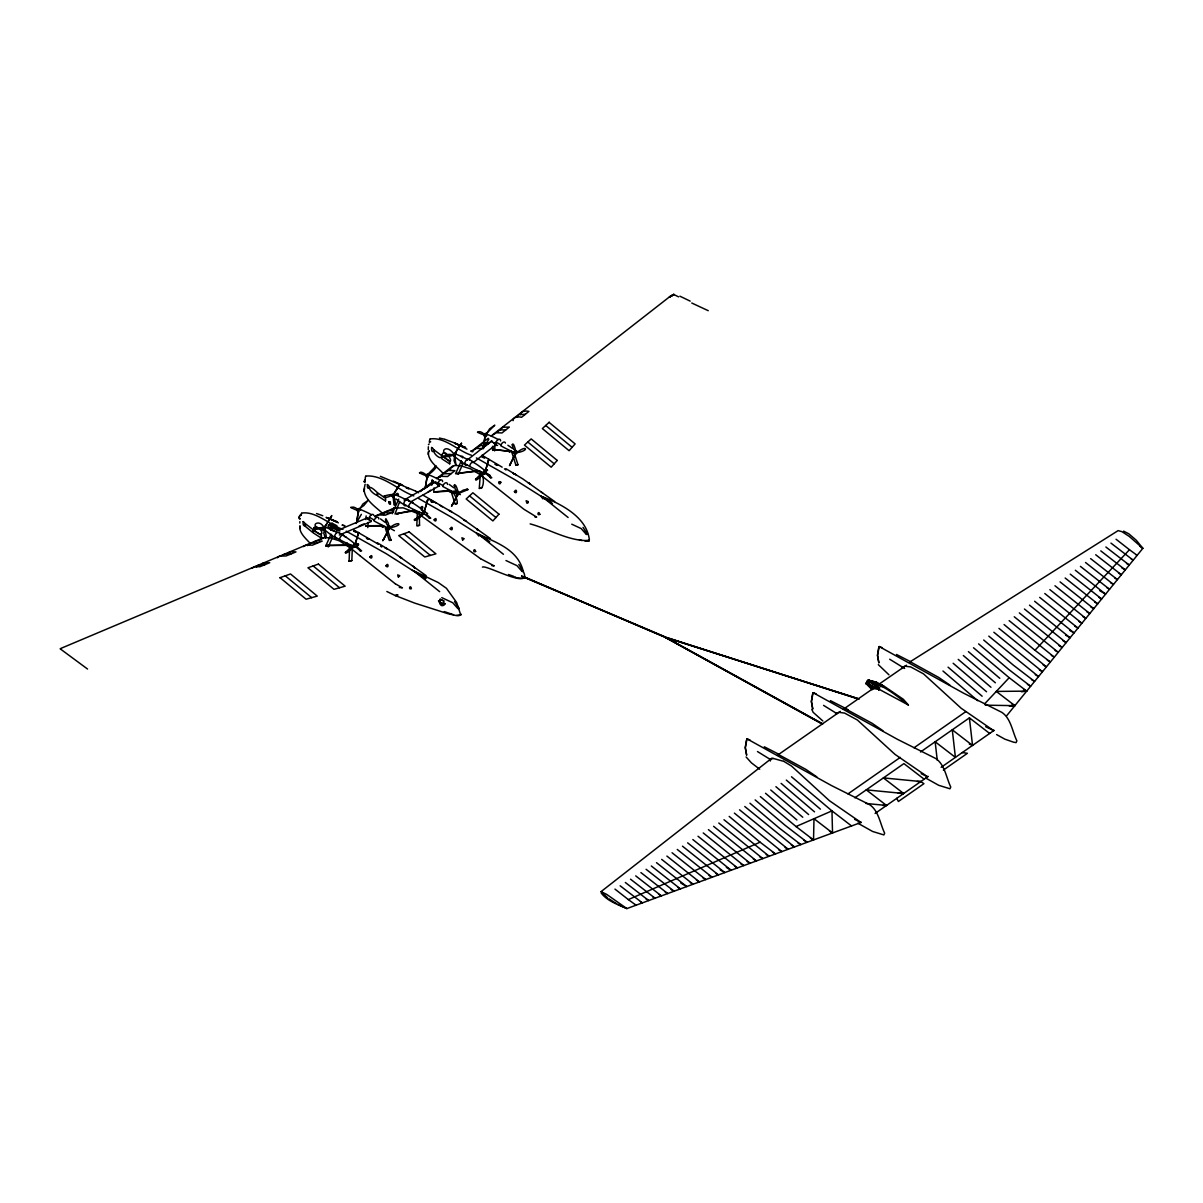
<?xml version="1.0" encoding="UTF-8"?>
<svg xmlns="http://www.w3.org/2000/svg" width="1203" height="1203" viewBox="0 0 1203 1203"><rect width="100%" height="100%" fill="white"/><g stroke="black" fill="none" stroke-linecap="round" stroke-linejoin="round"><path stroke-width="1.5" d="M589.124 539.891L589.244 540.914L585.109 541.275M443.636 605.32L443.636 603.861L445.11 603.695L441.621 603.094C436.163 600.207 440.704 600.402 439.817 603.801L441.561 605.575L443.636 605.32L441.787 605.44L438.569 600.853L441.591 604.237L445.05 603.726L443.546 603.455L443.787 600.959L440.118 599.365L443.787 600.959M332.013 526.237C332.825 524.854 335.036 526.764 332.69 526.478C331.096 524.779 335.817 525.846 333.472 528.087M339.336 535.019L371.261 521.531L366.99 518.072L368.298 519.17M428.268 449.681L428.343 446.749M496.508 432.373L500.162 429.817L505.681 429.997M256.299 567.335L258.54 564.884L264.81 564.703M440.148 477.005L443.065 473.817L451.245 473.591M480.057 445.727L482.614 442.915L489.801 442.719L487.35 444.674M500.313 429.967L502.674 427.26L509.35 427.065L502.012 432.945L496.418 432.749L493.035 434.779M516.734 416.975L518.974 414.524L525.245 414.343M868.16 681.454C870.837 674.943 861.619 691.139 868.596 680.116L883.573 685.83L903.363 699.319L908.415 705.018L878.852 689.154M299.818 523.079L299.863 521.606M365.126 484.238L364.088 489.14C364.389 500.523 376.539 507.185 383.727 514.508M309.231 542.327C305.231 538.027 298.585 532.072 300.058 525.952M334.163 527.711C331.396 531.455 324.705 526.042 330.569 524.087M339.141 532.749L344.299 536.117A116.631 82.466 -15 0 1 355.291 544.282A1.609 0.932 -60 0 0 353.607 544.448A1.609 0.932 -60 0 0 353.381 546.658C356.389 545.41 343.216 556.824 345.817 551.891M442.734 473.005C437.291 466.914 427.952 461.23 428.313 452.057L429.351 450.704M299.788 528.553L299.863 526.222M364.028 491.471L364.569 488.508M428.253 454.388L428.659 451.606M429.471 442.313L429.546 440.539A5.624 3.248 60 0 1 429.621 440.012A6.496 3.744 60 0 1 429.772 439.531L429.937 439.17M335.321 527.335L333.787 526.794L333.487 528.388M349.096 561.23L349.757 544.703L352.359 547.365L351.832 560.583L349.081 561.245L351.832 560.583M417.366 512.057L416.809 525.861L419.546 525.32L419.276 511.892M435.832 466.132L428.433 473.756C429.381 475.501 439.832 464.373 435.185 466.584M479.275 488.478L480.493 471.892M479.456 488.448C484.794 489.095 484.117 474.824 480.884 472.253M301.051 515.38L301.081 514.689A5.624 3.248 60 0 1 301.171 514.162A6.496 3.744 60 0 1 301.306 513.696L301.487 513.335M365.276 478.298L365.306 477.606A5.624 3.248 60 0 1 365.396 477.095A6.496 3.744 60 0 1 365.532 476.614L365.712 476.253M440.027 601.786L440.118 599.365L439.892 601.861M365.246 479.17L364.674 481.26L364.81 479.907M443.456 605.38L443.636 603.861M353.396 546.989L349.802 548.342L345.276 552.493M475.997 478.734C473.576 484.283 486.418 470.824 483.696 474.012M484.824 470.854L486.057 469.471L487.486 470.193M427.005 477.245L425.215 488.223L427.215 476.674L426.629 477.426M365.923 519.591L366.133 515.922M367.817 527.651L368.133 522.373M431.787 485.2L432.103 479.847M433.802 491.245L433.997 487.907M492.523 446.313L492.719 450.448M494.628 450.914L494.959 445.351M371.201 520.869L369.201 519.726M321.291 538.072L313.427 533.004L313.637 530.042L321.472 535.546L321.381 536.809M377.005 495.275L377.201 492.493C366.148 481.546 367.757 491.035 376.99 495.441M385.516 500.989L377.652 495.922L377.877 492.959L385.697 498.463L385.531 500.824M449.742 463.907L441.877 458.839L441.982 457.531M433.997 449.877L441.441 455.396C442.614 461.696 432.148 453.396 433.997 449.907M321.306 537.906L321.366 536.959M322.464 528.433C325.833 525.26 301.502 532.418 322.66 528.087M442.163 455.05C459.32 472.493 445.531 446.072 442.223 454.313M449.757 463.741L449.937 461.381L442.102 455.892L441.997 457.32M385.516 519.636L386.419 523.591L388.825 527.17L388.404 523.32L385.862 518.734L385.577 520.252M457.366 492.222C459.351 494.433 455.245 481.35 454.313 485.756M515.636 451.185C516.478 454.072 513.531 440.238 512.298 445.08M391.005 527.2L390.855 526.899C399.005 520.704 403.561 524.839 391.652 527.515M517.531 452.102C526.944 444.554 529.47 450.779 517.095 452.629L517.576 452.358M321.622 533.606C321.772 535.756 312.78 531.26 313.818 528.072M328.765 546.087L325.998 545.485L350.945 545.32M487.486 470.208L485.576 471.606M333.426 525.876L332.178 525.756L333.336 526.132M871.934 686.116L866.566 682.432L867.874 680.432C883.167 685.048 896.13 695.139 908.4 705.033M867.934 682.026C867.649 681.379 866.371 682.387 869.228 680.402C868.596 683.274 868.355 679.018 868.04 681.424M330.915 529.952L331.186 529.109L331.802 529.801M358.569 532.553L358.283 534.012M488.719 459.305L488.478 460.839M324.058 529.621C323.908 525.771 328.269 540.553 324.915 537.275M393.682 496.508L393.576 495.982M454.749 456.057L455.997 465.26L454.042 460.614L454.659 455.531A1.594 0.917 -60 0 1 453.155 455.726A1.594 0.917 -60 0 1 454.012 453.516A1.594 0.917 -60 0 1 455.335 454.027M875.814 682.056L877.634 684.026M880.641 685.605L874.265 682.537L872.927 684.056M867.318 681.169L879.573 687.439L871.784 686.086L871.634 688.507L878.822 689.154M321.637 533.515C323.442 530.087 314.359 524.794 313.833 527.952M479.952 471.591L482.553 474.298M390.374 527.786L390.975 526.959M459.576 493.05L468.223 489.546L466.779 489.245M516.042 453.32L516.328 452.764M332.449 528.192L332.269 529.485L333.757 526.628M357.892 511.982L358.404 511.801M484.614 436.809L485.125 436.629M485.335 435.26L485.501 434.163M858.972 698.883L665.154 637.334L523.546 576.598M810.401 838.085L813.529 839.95L813.995 818.702L832.536 832.957L831.965 810.882L791.499 776.777M414.494 568.252L414.403 567.485M483.561 446.403L484.989 436.569L483.215 447.546L483.726 445.591M427.561 500.553L427.651 499.756L424.208 511.726L427.561 500.553L427.396 501.305M357.005 520.749L356.84 521.561L358.268 511.726L356.689 522.207M425.561 487.08L425.742 486.268M333.321 527.997L339.863 531.049M350.72 507.32C363.336 514.478 355.141 504.839 351.065 507.621M477.441 432.163C490.824 439.005 479.862 428.915 477.786 432.448M665.154 637.334L822.371 724.116M358.449 533.26L355.096 544.433A1.594 0.917 -60 0 0 353.862 546.478A1.594 0.917 -60 0 0 355.276 546.794M488.629 460.102L485.275 471.275L488.749 459.396M441.621 603.094L441.591 604.237M415.501 510.613L396.539 513.666M384.028 496.042C403.155 491.004 381.968 501.019 384.584 495.786M393.306 495.26L393.216 494.794M452.659 455.275C455.967 454.208 441.997 458.854 445.666 455.335M424.494 512.403L423.907 513.32M332.103 526.207L333.772 526.463M378.81 518.929A3.429 1.985 -60 0 0 377.02 517.26A3.429 1.985 -60 0 0 374.283 520.132L374.043 520.944A116.631 47.609 11.6 0 0 387.501 527.681M447.531 484.433A3.429 1.985 -60 0 0 445.742 482.779A3.429 1.985 -60 0 0 443.02 485.651L442.764 486.463A116.631 47.609 11.6 0 0 456.238 493.185M505.44 443.08A3.429 1.985 -60 0 0 503.425 442.208A3.429 1.985 -60 0 0 501.004 444.975L500.764 445.787A116.631 47.609 11.6 0 0 514.222 452.508M460.899 614.056L459.02 615.65L456.659 615.44M589.365 539.891C586.974 517.741 562.778 504.478 540.809 496.072L543.019 498.929M866.446 683.56L866.596 682.236L866.386 683.379L871.513 688.281M878.927 689.815L879.213 688.898L874.01 687.86L872.205 688.296L873.092 688.808M513.2 451.832L492.674 449.32M367.877 526.328L365.637 525.846L381.441 526.237M333.547 526.914L332.584 526.794M541.245 492.012L542.688 493.019M325.697 546.222L331.005 534.192M328.254 546.959L332.494 537.35L331.411 534.568M392.253 513.726L398.704 499.125M394.99 514.057L399.727 501.335M455.576 473.741L461.2 461.035M458.253 474.223L462.584 464.418L461.591 461.441M358.539 532.463L355.351 543.681M515.846 465.02L517.952 464.674L515.846 465.02L511.516 451.305M483.561 473.531L479.335 475.636L475.471 479.335M527.982 502.704L528.132 501.816M866.746 682.281L871.799 686.176L874.16 682.552L875.829 681.996L882.626 685.319M871.889 686.116L872.822 684.026L881.047 685.845L875.829 681.936L867.98 680.432M878.656 690.176L879.664 688.071M333.757 527.741C335.457 525.756 331.051 528.854 332.629 527.275M515.335 454.689L515.275 453.892L509.516 465.606L515.095 454.584M457.967 491.816L455.411 489.666L454.238 485.155M425.832 475.305L426.178 474.659M483.862 434.509L484.207 434.072M388.449 529.771L382.795 540.764L383.802 539.094M383.381 539.846L388.945 529.215L388.434 529.771M452.102 505.365L457.666 494.734L451.531 506.283L452.523 504.598M510.102 464.689L510.523 463.922M872.13 689.124L867.378 684.642L868.235 684.312M877.017 682.507L869.408 680.357L869.739 681.169M882.205 685.184L879.363 684.131M331.306 516.523L331.802 515.561L324.96 526.734L331.306 516.523L330.87 517.275M399.982 484.568C402.825 479.441 392.118 495.997 394.464 493.41M461.05 444.118C463.817 439.005 453.456 455.32 455.546 452.96M356.028 523.531L361.366 514.343M483.215 448.809L488.869 439.095M400.419 483.817L394.238 493.26M461.501 443.366L455.456 452.869M330.9 529.756L331.577 530.042M451.606 455.516C437.501 455.11 444.674 442.133 453.351 453.305M286.931 553.801L290.359 551.711L295.968 551.906L286.119 555.951L279.442 556.132L277.382 557.741M450.463 468.223L450.478 469.937M261.096 564.854L261.758 563.951M307.412 545.621L311.351 542.944L317.276 543.139M423.712 489.23L428.403 486.057M443.952 473.396L448.328 470.433L454.914 470.644L447.576 476.523L440.839 476.298L437.291 478.087M476.268 448.133L480.208 445.456L486.132 445.651M450.478 468.193L454.644 465.471L460.253 465.696M323.697 528.914L322.78 530.237L320.284 528.809M364.96 480.974L364.208 481.771L364.735 479.862M867.874 681.078L868.355 680.462M868.025 681.048L868.506 680.176M1006.58 715.845L1142.85 548.342L1136.279 540.237L1128.805 533.816L1123.602 531.14M414.388 519.786C413.576 522.854 424.403 514.358 422.418 513.876L414.388 519.786L414.93 519.185M303.397 546.568L306.494 544.974L312.359 545.17L322.193 541.124L317.878 540.718L313.788 541.876M251.803 568.387L254.856 566.568L259.878 566.733L269.728 562.688L262.465 563.335M420.328 491.561L421.772 490.147M472.824 450.569L476.463 448.388L482.463 448.584M867.092 681.169L867.889 680.477M391.712 495.155L391.637 495.621M452.809 454.779L448.99 454.313L445.095 455.591M462.508 457.772L462.584 456.328L460.809 456.523M329.036 525.004L328.464 526.012L331.998 523.215L336.93 525.756L335.051 527.004M364.208 481.771L365.141 480.734M984.595 703.89L1009.197 677.71L1026.7 691.124L1021.392 691.77M1004.054 624.522L1034.971 650.282L1129.467 549.726L1137.151 555.35L1136.008 554.673M428.433 444.689L429.185 443.907M527.967 502.719L527.079 502.974M512.237 444.478L513.395 448.99L515.786 451.155M872.1 689.785L866.822 684.327M359.983 508.779L362.885 504.027L368.088 500.343L363.892 505.501L359.772 508.433M428.704 474.283L428.644 474.162M486.704 433.606L489.606 428.854L494.809 425.17L486.553 433.366M549.26 422.193L542.358 428.569L569.094 450.689L575.124 443.907L549.079 422.358M391.937 509.561L394.058 508.162M330.509 524.132L328.509 525.982M320.99 539.155L324.118 537.606L330.103 537.876M282.645 555.184L285.517 553.741L291.036 553.921M374.75 516.734L378.404 514.899L385.411 515.14L393.607 511.771M384.358 512.734L388.088 510.854L392.539 510.689M334.133 527.741L335.051 526.989M329.757 524.313L330.254 523.937M454.659 455.531L454.253 456.463M428.027 492.177L430.463 490.222M467.02 460.238L491.847 440.644M473.035 462.764L496.388 444.343M422.629 514.463L422.539 513.937A1.609 0.932 -60 0 1 422.854 511.576A1.609 0.932 -60 0 1 424.433 511.892M607.575 897.784L601.019 891.649L772.025 758.025M420.328 491.275L432.133 482.057M436.569 478.599L452.809 465.922M472.057 450.945C475.606 452.96 467.486 450.493 472.057 450.945L488.253 438.283M491.2 435.967L669.876 296.57L674.176 294.419L669.485 296.961L673.74 294.464L678.597 296.885M459.696 492.478L463.2 490.147L467.411 489.17M777.288 755.394L840.326 711.379M843.393 709.244L874.01 687.86M878.897 684.266L906.46 665.214M848.01 793.89L900.28 757.394M914.024 747.785L965.859 711.605M854.852 797.83L903.904 763.604L924.16 779.198M920.521 751.995L969.407 717.86L989.663 733.454M875.107 813.439L928.19 776.386M941.137 767.334L994.144 730.326M943.363 770.1L967.407 753.304L962.295 752.567M301.773 513.064C316.028 510.989 329.682 525.004 342.96 529.41M365.892 476.057C382.87 474.538 398.193 490.268 413.802 495.892M430.118 438.975C444.719 436.674 457.982 450.93 471.426 455.245M909.949 661.891L1118.128 530.613L1121.978 531.681L1129.256 536.433L1142.85 548.342L1139.873 546.132M60.631 648.507L322.87 537.967M463.997 519.967L465.381 520.583M404.088 500.072L435.877 481.726M410.403 502.042L439.23 485.862L438.584 483.786M328.975 528.448L331.442 527.019L330.434 526.102M421.787 490.132L422.99 489.486M380.434 514.012L385.246 512.643L390.328 513.125M332.509 530.583L334.479 531.14M497.471 465.17L494.989 464.223L497.456 465.17M458.809 473.832L456.193 473.546L479.05 470.99M614.959 889.107L628.357 899.588L760.101 842.19L775.499 853.935L772.461 852.13M760.341 796.597L796.025 826.536L831.965 810.882L851.559 825.965M479.456 470.824L478.057 471.426M335.938 531.124L367.532 517.771M374.885 516.192L395.682 507.486M359.171 525.922L364.088 523.906M333.983 526.658L335.652 527.485M773.198 758.446L769.89 759.694L770.341 761.003M365.171 482.223L365.095 482.177M386.885 527.952L391.02 540.282L389.261 540.448L385.366 528.252M511.546 452.117L513.125 451.696M866.792 684.116L868.13 684.161M881.137 686.522L883.934 686.492M861.303 822.371L626.868 908.581C617.861 904.581 607.485 901.167 601.244 893.107M279.773 577.771L290.509 573.966L317.246 596.086L306.103 599.229L280.058 577.681M451.967 491.441C454.629 493.41 460.418 504.899 455.14 503.922M589.365 540.523L585.696 540.688M523.546 578.087C528.343 577.62 516.117 579.214 515.034 576.793M459.305 615.169L460.914 614.688M394.103 508.147L403.155 507.846L418.238 513.741M480.253 488.223L482.012 487.801M835.544 713.559L838.927 712.356L844.581 713.078L857.378 720.011L895.017 754.386L927.603 776.792L921.167 773.664M397.787 594.914L395.216 595.53L386.84 591.5M429.411 442.042L430.689 441.787M395.998 513.741L413.922 510.222M417.787 525.636L419.546 525.32M324.569 529.215L323.772 533.094L325.171 537.846M397.727 595.109L395.216 595.53L414.659 603.094L447.952 613.71L456.057 615.53L460.779 615.064L456.629 602.462L446.448 588.312L438.163 582.493L412.358 570.237M355.742 543.696L355.096 544.433A1.594 0.917 -60 0 1 356.073 545.425M455.531 503.606L457.14 503.606M601.019 891.649L606.673 894.37L626.868 908.581L617.665 904.295M458.057 473.26L476.568 470.929M583.034 527.38L587.485 534.312L586.342 534.448L581.184 528.583L571.756 524.192M482.403 567.124C486.238 564.372 533.185 591.064 523.245 571.395L522.102 571.53L516.959 565.651L505.967 560.538M454.569 601.545L459.02 608.477L457.877 608.613L452.734 602.733L441.742 597.62M390.058 540.177L391.336 540.162M448.914 491.065L434.118 492.207M1009.377 706.206L1014.866 705.665L996.31 691.424L1026.7 691.124L1023.573 689.259M433.757 491.937L448.629 490.463M910.175 661.74L938.686 677.439L949.904 685.109M843.694 707.86L872.16 723.334L882.972 730.732M344.614 536.493L345.938 537.004M325.998 545.485L349.968 545.049M365.682 525.741L381.291 525.636M882.822 805.484L886.536 805.469L866.28 789.86L903.664 793.514L883.408 777.905L920.791 781.544L923.934 783.664L898.385 801.499L896.776 798.311M445.05 603.726L441.471 603.68L438.524 600.883M586.478 533.741L587.485 534.312L585.079 531.636M522.373 571.38L523.245 571.395C517.891 548.748 494.659 542.162 476.583 533.155L478.794 536.012M458.148 608.462L459.02 608.477L458.027 607.906M985.302 705.169L1014.866 705.665L1011.828 703.86M917.047 781.454L920.791 781.544M898.25 793.228L903.664 793.514M396.915 513.681L398.554 513.922M534.899 516.959L536.673 517.095L523.801 509.185L481.501 475.696M865.965 803.469L886.536 805.469M491.892 565.696L494.283 565.921L480.553 558.703M492.478 449.366L508.162 451.14M773.213 758.431L783.724 761.334M432.042 502.222C436.148 502.192 427.922 500.253 432.027 502.222M330.645 526.884L331.442 527.019M399.291 587.425L402.434 587.876L395.336 583.801M434.584 491.892L435.922 492.358M439.441 438.042L444.614 439.245M465.501 447.501L454.539 443.23L465.561 447.516M331.036 538.132L339.487 540.884L350.434 547.997M462.854 540.057L463.907 538.899M398.419 577.049L399.682 575.981M493.004 449.351L494.809 450.223M410.403 501.786L411.261 502.012M380.389 476.328L415.366 491.004M460.944 465.817L470.644 468.884L479.922 474.523M412.93 566.042L414.238 567.184M579.275 539.711L581.996 540.568M453.531 614.733L444.298 611.605M858.716 698.898L665.109 636.989L822.626 723.785M858.671 699.138L665.079 637.229L822.566 724.011M387.065 548.763L386.193 548.433M322.78 515.741L316.554 513.531M453.862 493.365L451.155 491.456M508.523 574.523L513.681 576.357M445.005 439.366L457.576 444.057M490.253 477.636L491.771 477.711L486.478 473.11M429.185 518.087L430.704 518.162L426.358 514.132M360.058 550.794L361.592 550.869L356.78 546.553M517.952 464.674L514.463 453.787L511.726 451.802M996.625 734.567L1004.821 739.153L1013.603 742.191L1016.084 742.612L1016.881 740.868C1012.355 731.589 1010.896 718.266 1001.783 712.326L963.648 693.214L879.228 646.567L877.498 655.379L878.837 662.733M816.1 693.83L813.123 692.717L812.386 694.702L811.393 701.544L812.732 708.883L811.393 701.544L813.138 692.702L897.543 739.379L935.678 758.476C944.776 764.416 946.25 777.74 950.761 787.018L949.979 788.777L938.701 785.303L925.588 777.965M749.995 739.995L747.003 738.883L746.266 740.853L745.289 747.695L746.627 755.048L745.289 747.695L747.033 738.868L831.423 785.529L869.558 804.642C878.671 810.566 880.13 823.89 884.656 833.168L883.874 834.927L872.596 831.468L857.844 823.198M387.772 529.019L385.396 527.38M882.22 647.68L879.258 646.552L878.506 648.537L877.498 655.379L878.852 662.733M879.182 684.251L883.709 686.462M586.282 533.846L587.485 534.312M530.147 523.891C549.245 529.019 569.47 541.666 589.109 540.463M522.057 570.929L523.245 571.395L518.809 564.463M335.276 526.809L339.592 530.207L333.487 528.282M457.832 608.011L459.02 608.477M332.389 530.012L331.02 529.921M386.163 548.418L384.885 547.621L386.93 548.583M506.959 450.734L509.531 451.817M448.96 491.41L451.531 492.493M380.238 525.906L382.81 526.989M521.651 575.996L665.394 636.973M521.591 576.222L665.334 637.214M354.163 530.177L376.885 543.335M679.921 296.194L690.176 301.126M509.982 451.772L507.471 450.689A3.007 1.744 -60 0 0 508.012 450.448M449.471 491.365L451.982 492.448A2.647 1.534 -60 0 0 452.96 491.892M396.419 495.23C401.065 495.726 396.253 490.929 396.208 495.05M393.351 481.14L402.659 485.185M969.287 744.01L972.535 745.424L969.407 717.86M691.77 303.021L708.251 310.69M490.764 477.847L485.636 473.38A1.594 0.917 -60 0 1 484.087 473.516A1.594 0.917 -60 0 1 485.17 471.26A1.594 0.917 -60 0 1 486.253 472.268M429.697 518.313L424.885 514.267M360.569 551.019L355.667 546.733M985.678 726.717L993.708 730.642L961.137 708.236L923.483 673.845L910.686 666.928L905.032 666.206L901.649 667.394L902.009 668.477M428.629 499.095L436.478 503.2M406.704 499.952L405.426 499.666M854.656 819.363L860.987 822.491L829.423 800.702L791.454 765.995L783.755 761.334M896.491 654.477L911.092 661.951M830.386 700.627L848.235 709.77M764.281 746.792L778.882 754.266M481.967 455.245L502.162 467.17M476.373 457.922L514.809 479.636L552.478 503.501M346.269 531.185L386.358 553.786L425.501 578.703M415.757 491.185L418.644 492.764M422.99 495.14L458.629 516.012L490.448 538.628M469.335 459.591L474.253 462.418A3.429 1.985 -60 0 0 471.516 462.689A3.429 1.985 -60 0 0 469.726 466.433A116.631 67.338 0 0 0 483.23 472.749M408.253 500.042L413.411 503.41A116.631 82.466 -15 0 1 424.403 511.576M464.809 463.591L469.726 466.433M408.584 501.245A3.429 1.985 -60 0 0 406.163 499.846A3.429 1.985 -60 0 0 403.727 504.042L408.644 506.884A116.631 67.338 0 0 0 422.163 513.2M353.035 545.906A116.631 67.338 0 0 1 339.532 539.591L334.614 536.749M418.764 498.568L450.584 516.704L489.726 541.621M501.004 444.975L496.087 442.133M443.02 485.651L438.087 482.809M374.283 520.132L369.366 517.29M522.252 570.823L523.245 571.395M323.396 526.598C319.096 519.064 309.788 525.32 319.036 528.087M487.02 473.621L490.162 475.441M453.907 490.914L460.358 494.644M421.215 509.786L427.666 513.516M391.261 528.914L394.404 530.718M420.027 512.899L418.885 512.027M616.086 903.363L608.959 898.821M1131.271 559.064L1133.211 560.207L1110.97 543.124M1126.534 563.44L1129.256 565.049L1105.888 547.004M1121.797 567.816L1125.316 569.906L1100.79 550.884M1118.504 573.049L1121.376 574.748L1095.707 554.748M1114.88 578.087L1117.422 579.605L1090.61 558.628M1110.534 582.703L1113.482 584.447L1085.512 562.508M1106.865 587.711L1109.542 589.29L1080.429 566.387M1099.617 590.598L1105.587 594.147L1075.332 570.252M1098.895 597.365L1101.647 598.989L1070.249 574.132M1094.685 602.056L1097.707 603.846L1065.151 578.011M1090.941 607.019L1093.753 608.688L1060.069 581.891M1086.775 611.741L1089.813 613.545L1054.971 585.756M1083.016 616.688L1085.873 618.387L1049.873 589.635M1078.865 621.425L1081.918 623.244L1044.79 593.515M1074.79 626.192L1077.978 628.086L1039.693 597.38M1069.678 630.342L1074.038 632.928L1034.61 601.259M1065.617 635.124L1070.084 637.785L1029.512 605.139M1063.076 640.808L1066.144 642.628L1024.43 609.019M1059.061 645.62L1062.204 647.485L1019.332 612.883M1055.046 650.417L1058.249 652.327L1014.249 616.763M1051.347 655.424L1054.309 657.184L1009.152 620.643M1047.332 660.221L1050.369 662.026L1034.971 650.282M1043.196 664.958L1046.415 666.868L998.971 628.387M1039.377 669.891L1042.475 671.725L993.873 632.267M1035.317 674.657L1038.535 676.567L988.791 636.146M1031.482 679.59L1034.58 681.424L1013.031 664.883L983.693 640.026M1027.422 684.357L1030.64 686.266L1008.61 669.364L978.61 643.891M829.499 831.153L832.536 832.957M803.98 840.371L807.183 842.28L785.168 825.363L755.153 799.905M797.754 842.762L800.852 844.611L779.288 828.07L749.95 803.213M791.288 845.032L794.506 846.942L744.762 806.506M785.078 847.438L788.176 849.273L739.574 809.814M778.612 849.694L781.83 851.604L734.386 813.123M766.191 854.506L769.153 856.265L723.995 819.724M759.604 856.686L762.807 858.596L718.808 823.032M753.334 859.062L756.476 860.927L713.605 826.326M747.078 861.438L750.131 863.258L708.417 829.634M740.807 863.814L743.8 865.589L703.229 832.942M734.552 866.19L737.454 867.919L698.026 836.25M726.341 867.408L731.123 870.25L692.838 839.544M720.206 869.859L724.777 872.581L687.65 842.852M715.59 873.213L718.447 874.912L682.462 846.16M709.063 875.438L712.101 877.243L677.259 849.453M702.958 877.904L705.77 879.573L672.071 852.762M696.417 880.115L699.424 881.904L666.883 856.07M690.342 882.596L693.093 884.235L661.68 859.378M680.778 883.017L686.748 886.566L656.492 862.671M677.74 887.318L680.417 888.897L651.304 865.98M671.124 889.483L674.071 891.228L646.101 869.288M665.184 892.04L667.725 893.558L640.913 872.581M658.522 894.19L661.394 895.889L635.725 875.889M652.718 896.821L655.049 898.22L630.537 879.198M645.996 898.927L648.718 900.551L625.334 882.491M640.447 901.739L642.372 902.882L620.146 885.799M634.898 904.536L636.041 905.212L628.357 899.588M480.538 558.703L419.486 514.508M505.922 468.689L522.854 478.944L554.673 501.546M377.471 542.854L394.404 553.094L426.208 575.696M440.283 505.501L442.388 506.839M425.997 578.387L414.238 571.275L439.651 591.665M436.118 483.516C442.96 487.967 433.907 480.809 435.426 483.05M889.694 659.229L904.626 668.447M823.574 705.379L837.017 713.68M757.469 751.544L770.912 759.83M551.305 502.298L542.688 497.11L568.117 517.501M487.08 539.38L478.463 534.192L503.425 554.282M493.591 443.08C500.493 447.501 489.666 439.727 491.832 441.877M529.606 483.501L528.282 482.854L530.493 484.117M401.155 557.666L399.772 557.049L401.847 558.147M759.694 769.213L751.424 762.867L746.101 756.958M449.2 484.418L453.787 487.786M380.479 518.914L385.065 522.282M395.17 583.696L359.727 555.545M813.529 839.95L796.025 826.536M377.171 543.545L378.253 544.342M60.15 648.793L87.563 669.048M504.433 468.839L505.967 469.997M1129.467 549.726L1116.068 539.245M1009.197 677.71L973.513 647.77M760.101 842.19L729.183 816.416M968.415 651.65L999.798 678.312M963.332 655.53L995.377 682.793M958.235 659.394L990.971 687.274M953.152 663.274L986.55 691.755M948.054 667.154L982.144 696.221M942.972 671.018L977.723 700.702M419.441 472.839C434.072 480.253 420.313 469.05 419.787 473.14M786.311 780.085L820.386 809.153M781.108 783.379L814.521 811.86M775.92 786.687L808.642 814.551M770.732 789.995L802.777 817.258M765.529 793.288L796.897 819.965M816.852 776.882L806.055 769.499L777.574 754.025L778.296 754.852M972.535 745.424L952.28 729.815L955.408 757.379L935.152 741.77L937.242 760.146M545.711 425.471L572.102 447.305M527.816 442.012L554.207 463.817M469.531 495.877L495.922 517.546M403.937 533.741L430.328 555.41M313.171 565.936L339.562 587.741M285.276 575.816L311.682 597.665M380.584 546.162L381.757 547.064M351.877 549.2L359.727 555.53M464.117 520.207L466.448 521.32M888.972 674.838L878.325 664.642M822.852 720.988L813.123 712.281L811.769 709.304M526.734 502.809L526.147 500.734L528.072 501.456M462.508 539.891L461.922 537.816L463.832 538.538M398.283 576.974L397.697 574.899L399.607 575.62M512.553 451.802L514.463 453.787M332.494 537.35L331.02 534.688M350.69 545.35L352.359 547.365M433.967 482.704L432.208 480.418M462.584 464.418L461.14 461.2M400.013 502.704L399.351 501.456M478.463 530.102L477.2 528.974L477.095 529.861M457.275 444.418L466.959 449.155M495.275 442.809L496.087 443.997M432.915 480.493L433.681 481.636M394.298 505.14C396.779 506.087 393.982 494.734 393.065 496.839L394.028 504.568M439.23 485.862L438.584 484.253M338.404 522.839L328.584 518.237L329.005 519.2M500.839 482.223C496.734 479.531 499.486 487.08 500.839 482.238M450.945 490.974L455.05 503.786M520.688 414.674C520.147 410.764 526.448 410.659 528.899 411.411L521.576 417.291C519.034 416.509 512.553 416.629 513.095 420.644M331.998 523.215L331.998 530.403M300.043 519.064A2.511 1.444 -60 0 1 299.291 516.944A2.511 1.444 -60 0 1 301.397 514.538M300.284 518.523A2.12 1.218 -60 0 1 299.291 516.764A2.12 1.218 -60 0 1 301.427 514.704M516.132 453.967A1.594 0.917 -60 0 1 515.019 453.095A1.594 0.917 -60 0 1 516.508 451.245A1.594 0.917 -60 0 1 517.11 452.764M485.456 435.877A1.594 0.917 -60 0 1 484.042 435.441A1.594 0.917 -60 0 1 485.456 433.381A1.594 0.917 -60 0 1 486.132 434.884M427.727 476.283A1.594 0.917 -60 0 1 426.148 476.614A1.594 0.917 -60 0 1 426.779 474.478A1.594 0.917 -60 0 1 428.253 474.523M486.538 436.072A1.609 0.932 -60 0 1 484.869 436.238A1.609 0.932 -60 0 1 485.967 433.937A116.631 67.338 60 0 1 498.192 439.516M485.967 433.937A1.609 0.932 -60 0 1 487.065 434.96M497.561 445.381A3.429 1.985 -60 0 1 495.801 443.215A3.429 1.985 -60 0 1 498.403 439.411A3.429 1.985 -60 0 1 500.613 440.915M515.621 453.32A1.609 0.932 -60 0 1 514.207 453.095A1.609 0.932 -60 0 1 515.23 450.96A1.609 0.932 -60 0 1 516.478 451.561M507.877 445.245A116.631 67.338 0 0 1 512.343 448.328M455.005 453.817A116.631 67.338 60 0 1 467.23 459.396M467.23 464.99A3.429 1.985 -60 0 1 464.824 463.832A3.429 1.985 -60 0 1 466.809 459.681A3.429 1.985 -60 0 1 469.576 460.117M455.305 456.238A1.609 0.932 -60 0 1 453.907 456.117A1.609 0.932 -60 0 1 454.719 454.042A1.609 0.932 -60 0 1 456.117 454.163M484.373 473.411A1.609 0.932 -60 0 1 483.245 472.508A1.609 0.932 -60 0 1 484.764 470.629A1.609 0.932 -60 0 1 485.365 472.177M466.599 465.26A116.631 82.466 75 0 1 454.719 456.584M474.493 462.96A116.631 82.466 -15 0 1 485.471 471.11M479.997 471.095A2.647 1.534 -60 0 1 478.568 471.696L475.997 470.614A3.007 1.744 -60 0 0 477.065 470.328M428.268 477.05A1.609 0.932 -60 0 1 426.824 476.719A1.609 0.932 -60 0 1 428.073 474.568A116.631 67.338 60 0 1 440.193 480.208M428.073 474.568A1.609 0.932 -60 0 1 429.065 475.651M437.847 485.08A3.429 1.985 -60 0 1 439.877 480.403A3.429 1.985 -60 0 1 442.614 481.606M439.561 486.057A3.429 1.985 -60 0 1 438.087 485.606M457.907 493.711A1.609 0.932 -60 0 1 456.238 493.877A1.609 0.932 -60 0 1 457.335 491.576A1.609 0.932 -60 0 1 458.433 492.598M456.448 490.598A116.631 67.338 0 0 1 458.478 492.238M359.005 510.764A1.594 0.917 -60 0 1 357.381 511.019A1.594 0.917 -60 0 1 358.253 508.794A1.594 0.917 -60 0 1 359.562 509.32M389.967 528.643A1.594 0.917 -60 0 1 388.328 528.809A1.594 0.917 -60 0 1 389.411 526.553A1.594 0.917 -60 0 1 390.494 527.561M324.569 528.628A1.594 0.917 -60 0 1 322.93 528.794A1.594 0.917 -60 0 1 324.013 526.538A1.594 0.917 -60 0 1 325.096 527.546M424.103 514.298A1.594 0.917 -60 0 1 422.975 513.651A1.594 0.917 -60 0 1 424.103 511.711A1.594 0.917 -60 0 1 425.215 512.358M393.426 496.207A1.594 0.917 -60 0 1 392.013 495.771A1.594 0.917 -60 0 1 393.426 493.711A1.594 0.917 -60 0 1 394.103 495.215M339.532 539.591A3.429 1.985 -60 0 1 341.336 535.861A3.429 1.985 -60 0 1 344.058 535.591M324.81 526.989A116.631 67.338 60 0 1 337.035 532.553M339.381 533.275A3.429 1.985 -60 0 0 335.321 534.373A3.429 1.985 -60 0 0 336.419 538.418A116.631 82.466 75 0 1 324.524 529.741M325.381 529.109A1.609 0.932 -60 0 1 323.742 529.365A1.609 0.932 -60 0 1 324.615 527.109A1.609 0.932 -60 0 1 325.953 527.636M347.426 543.094A3.007 1.744 -60 0 1 345.802 543.771L348.374 544.854A2.647 1.534 -60 0 0 348.825 544.809M359.246 509.11A116.631 67.338 60 0 1 371.471 514.689M358.945 511.876A1.609 0.932 -60 0 1 358.148 510.719A1.609 0.932 -60 0 1 359.547 508.989A1.609 0.932 -60 0 1 360.344 510.132M369.126 519.561A3.429 1.985 -60 0 1 370.84 515.14A3.429 1.985 -60 0 1 373.802 515.41M388.614 528.703A1.609 0.932 -60 0 1 387.486 527.801A1.609 0.932 -60 0 1 389.005 525.922A1.609 0.932 -60 0 1 389.592 527.47M387.727 525.094A116.631 67.338 0 0 1 389.757 526.719M381.847 525.215A3.007 1.744 -60 0 1 380.749 525.846L383.261 526.944A2.647 1.534 -60 0 0 384.223 526.388M408.644 506.884A3.429 1.985 -60 0 1 410.449 503.155A3.429 1.985 -60 0 1 413.17 502.884M393.937 496.914A1.609 0.932 -60 0 1 392.795 496.253A1.609 0.932 -60 0 1 393.937 494.268A116.631 67.338 60 0 1 406.163 499.846M406.163 505.44A3.429 1.985 -60 0 1 403.727 504.042M393.937 494.268A1.609 0.932 -60 0 1 395.08 494.929M403.095 504.162A116.631 82.466 75 0 1 400.689 502.508M398.313 500.764A116.631 82.466 75 0 1 395.967 498.944M415.982 510.779A3.007 1.744 -60 0 1 414.915 511.064L417.501 512.147A2.647 1.534 -60 0 0 418.433 511.892M356.374 544.718C358.78 548.418 359.757 540.884 356.374 544.718M420.599 507.636C423.005 511.35 423.952 503.786 420.599 507.636M303.171 521.666C302.284 529.064 308.284 524.749 303.171 521.531M367.396 484.583C366.599 491.41 372.058 487.395 367.396 484.583M431.621 447.501C430.764 455.05 436.824 450.403 431.621 447.501M305.367 526.403L312.765 532.523L312.975 529.576L305.547 523.816L305.367 526.358M385.968 565.831C388.915 569.801 388.584 561.169 385.968 565.831M450.193 528.749C453.065 532.764 452.945 524.012 450.193 528.749M514.418 491.666C517.38 495.666 517.019 486.974 514.418 491.666M344.72 525.726L342.043 525.109L344.72 525.786M408.96 488.644L406.268 488.027L408.945 488.704M411.396 588.553C407.982 590.568 410.178 583.605 411.396 588.553M475.621 551.47C472.102 553.455 474.388 546.523 475.621 551.47M539.846 514.388C536.327 516.373 538.613 509.44 539.846 514.388M369.907 556.944C372.374 561.094 372.84 552.523 369.907 556.944M434.133 519.861C436.554 524.012 437.095 515.425 434.133 519.861M388.734 501.756L388.93 503.185A1.654 0.947 67.8 0 0 390.449 504.207L390.389 501.846L388.749 501.636M356.283 531.921L353.622 531.185L356.283 531.891M484.734 457.757L482.042 457.14L484.749 457.726M366.539 538.373L369.171 539.185L366.539 538.373M498.944 514.162L492.899 520.929L466.178 498.974L472.884 492.779L498.944 514.162M557.215 460.433L551.185 467.2L524.448 445.11L531.17 438.915L557.215 460.433M449.155 510.493L451.591 511.771L449.275 510.508M513.38 473.411L515.816 474.689L513.35 473.501M673.62 294.494L669.379 297.126L673.74 294.464M318.404 564.087L307.938 567.786L333.983 589.32L345.126 586.177L318.404 564.087M409.17 531.891L398.719 535.591L424.764 556.989L435.907 553.831L409.17 531.891M335.396 521.44L326.088 517.395L337.411 521.801L335.396 521.44M458.433 494.448A1.594 0.917 -60 0 0 458.929 491.982A1.594 0.917 -60 0 0 457.05 493.651A1.594 0.917 -60 0 0 458.433 494.448"/></g></svg>
